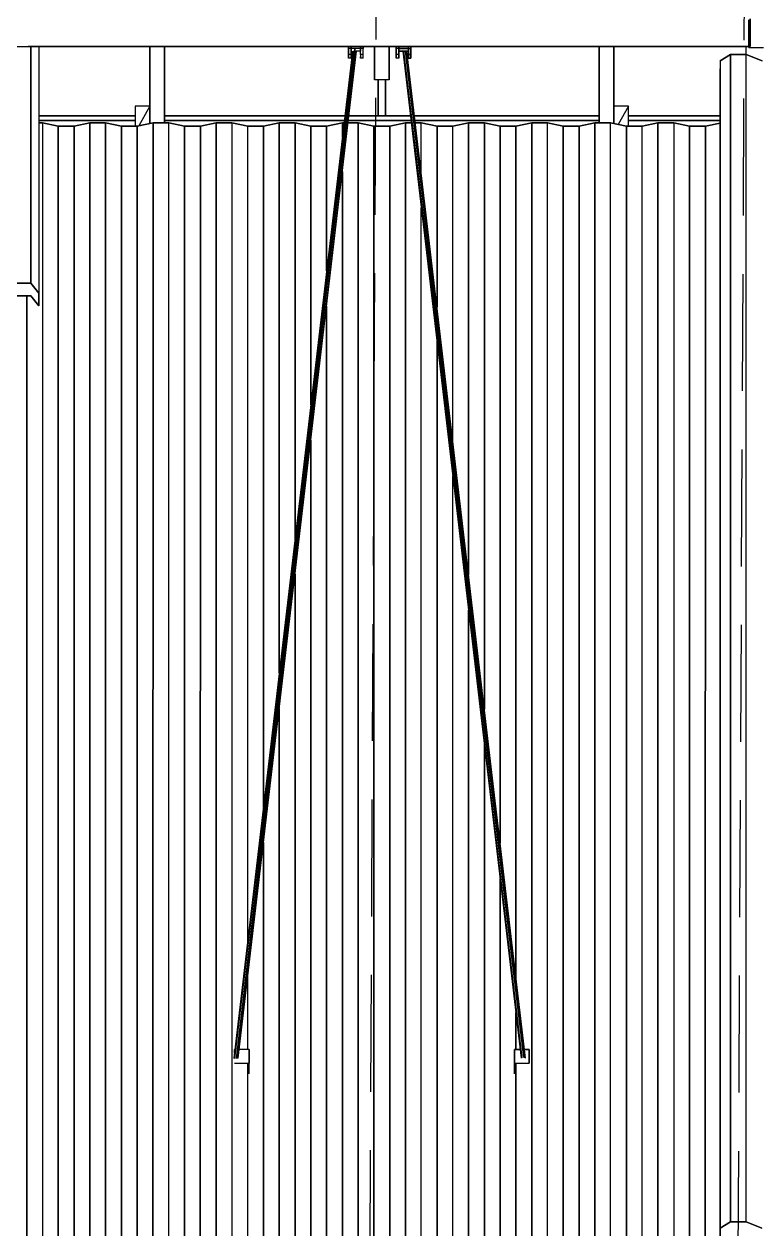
# Model space of a CAD drawing. Header units: millimetres. Extents: x -4997 to -4876, y -8737 to -8661.
# Drawn here: x -4934.07 to -4930.09, y -8707.89 to -8701.35 of the extents above; entities that cross this region are included whole.
import ezdxf

# ---------------------------------------------------------------- set-up
doc = ezdxf.new("R2010")
doc.units = ezdxf.units.MM
doc.header["$LTSCALE"] = 0.1
doc.linetypes.add('HIDDEN', pattern=[9.525, 6.35, -3.175])
for name, color, linetype in [('cobertura nova', 4, 'Continuous'), ('hachuras cobertura', 251, 'Continuous'), ('imagem', 7, 'Continuous'), ('layout cobertura', 251, 'Continuous')]:
    doc.layers.add(name, color=color, linetype=linetype)
picture_1 = doc.add_image_def('image1.jpg', size_in_pixel=(1920, 1080))

msp = doc.modelspace()

# ---------------------------------------------------------------- linework, layer by layer
at = {"layer": 'cobertura nova'}
for p, q in [((-4930.1328, -8701.4724), (-4930.1328, -8701.3224)), ((-4930.1262, -8701.3178), (-4930.1262, -8701.4678)), ((-4930.1262, -8701.4678), (-4930.1262, -8701.3178)), ((-4934.1262, -8701.4678), (-4934.0462, -8701.4678)), ((-4934.0462, -8701.4678), (-4930.2062, -8701.4679)), ((-4930.2062, -8701.4679), (-4934.0462, -8701.4678)), ((-4934.0462, -8701.4678), (-4930.2062, -8701.4678)), ((-4930.2062, -8701.4678), (-4934.0462, -8701.4678)), ((-4934.0327, -8701.4678), (-4934.0327, -8701.4678)), ((-4934.0327, -8701.4678), (-4934.0327, -8701.4678)), ((-4934.0327, -8701.4678), (-4934.0327, -8701.4678)), ((-4934.0327, -8701.4678), (-4934.0327, -8702.7531)), ((-4933.9892, -8701.4678), (-4932.3077, -8701.4678)), ((-4933.9892, -8701.4678), (-4932.3077, -8701.4678)), ((-4932.3077, -8701.4678), (-4933.9892, -8701.4678)), ((-4933.3862, -8701.4678), (-4933.9892, -8701.4678)), ((-4933.9892, -8701.4678), (-4933.9892, -8702.8069)), ((-4933.3862, -8701.8859), (-4933.3862, -8701.4678)), ((-4933.3862, -8701.4678), (-4933.3862, -8701.8434)), ((-4933.3862, -8701.4678), (-4933.3862, -8701.8859)), ((-4933.3062, -8701.4678), (-4933.3062, -8701.8822)), ((-4933.3062, -8701.8822), (-4933.3062, -8701.4678)), ((-4932.4799, -8701.4678), (-4933.3062, -8701.4678)), ((-4932.2857, -8701.4925), (-4932.9294, -8706.9609)), ((-4932.2819, -8701.4925), (-4932.9261, -8706.963)), ((-4932.2857, -8701.4925), (-4932.9261, -8706.963)), ((-4932.272, -8701.478), (-4932.9181, -8706.9638)), ((-4932.2818, -8701.4925), (-4932.9181, -8706.9638)), ((-4932.9102, -8706.963), (-4932.272, -8701.478)), ((-4932.266, -8701.4925), (-4932.9102, -8706.963)), ((-4932.9069, -8706.9609), (-4932.2632, -8701.4925)), ((-4932.9069, -8706.9609), (-4932.2659, -8701.4925)), ((-4932.3077, -8701.4779), (-4932.3077, -8701.4678)), ((-4932.3077, -8701.4678), (-4932.3077, -8701.4779)), ((-4932.3077, -8701.4678), (-4932.3077, -8701.4779)), ((-4932.3077, -8701.503), (-4932.3077, -8701.4678)), ((-4932.2932, -8701.4779), (-4932.3077, -8701.4779)), ((-4932.3077, -8701.5112), (-4932.3077, -8701.4779)), ((-4932.3077, -8701.4779), (-4932.3077, -8701.5112)), ((-4932.3077, -8701.5245), (-4932.3077, -8701.503)), ((-4932.2932, -8701.4678), (-4932.2932, -8701.4779)), ((-4932.2932, -8701.4779), (-4932.2932, -8701.4678)), ((-4932.2932, -8701.4779), (-4932.2932, -8701.5112)), ((-4932.2932, -8701.5112), (-4932.2932, -8701.4779)), ((-4932.2421, -8701.478), (-4932.2932, -8701.478)), ((-4932.2932, -8701.4925), (-4932.2932, -8701.503)), ((-4932.2932, -8701.503), (-4932.2932, -8701.5245)), ((-4932.2421, -8701.4925), (-4932.2736, -8701.4925)), ((-4932.2421, -8701.4779), (-4932.2421, -8701.4678)), ((-4932.2421, -8701.4678), (-4932.2421, -8701.4779)), ((-4932.2421, -8701.4678), (-4932.2421, -8701.4779)), ((-4932.2277, -8701.4779), (-4932.2421, -8701.4779)), ((-4932.2421, -8701.5112), (-4932.2421, -8701.4779)), ((-4932.2421, -8701.478), (-4932.2421, -8701.4925)), ((-4932.2277, -8701.4678), (-4932.2277, -8701.4779)), ((-4932.2277, -8701.4779), (-4932.2277, -8701.4678)), ((-4932.2277, -8701.4678), (-4932.0477, -8701.4678)), ((-4932.2277, -8701.4678), (-4932.0477, -8701.4678)), ((-4932.0477, -8701.4678), (-4932.2277, -8701.4678)), ((-4932.2277, -8701.5112), (-4932.2277, -8701.4779)), ((-4932.1662, -8701.6478), (-4932.1662, -8701.4678)), ((-4932.1662, -8701.6478), (-4932.1662, -8701.4678)), ((-4932.1662, -8701.4678), (-4932.1662, -8701.6478)), ((-4932.0862, -8701.4678), (-4932.0862, -8701.6478)), ((-4932.0862, -8701.4678), (-4932.0862, -8701.6478)), ((-4932.0862, -8701.6478), (-4932.0862, -8701.4678)), ((-4932.0477, -8701.4779), (-4932.0477, -8701.4678)), ((-4932.0477, -8701.4678), (-4932.0477, -8701.4779)), ((-4932.0477, -8701.503), (-4932.0477, -8701.4678)), ((-4932.0332, -8701.4779), (-4932.0477, -8701.4779)), ((-4932.0477, -8701.5112), (-4932.0477, -8701.4779)), ((-4932.0477, -8701.4779), (-4932.0477, -8701.5112)), ((-4932.0477, -8701.5245), (-4932.0477, -8701.503)), ((-4932.0332, -8701.4678), (-4932.0332, -8701.4779)), ((-4932.0332, -8701.4779), (-4932.0332, -8701.4678)), ((-4932.0332, -8701.5112), (-4932.0332, -8701.4779)), ((-4932.0332, -8701.4779), (-4932.0332, -8701.5112)), ((-4931.9821, -8701.478), (-4932.0332, -8701.478)), ((-4932.0332, -8701.478), (-4931.9821, -8701.478)), ((-4932.0332, -8701.4925), (-4932.0332, -8701.503)), ((-4932.0332, -8701.4925), (-4931.9821, -8701.4925)), ((-4931.9821, -8701.4925), (-4932.0332, -8701.4925)), ((-4932.0332, -8701.503), (-4932.0332, -8701.5245)), ((-4932.0138, -8701.478), (-4932.0138, -8701.478)), ((-4932.0138, -8701.478), (-4932.0138, -8701.478)), ((-4932.0121, -8701.4925), (-4931.3686, -8706.9609)), ((-4932.0121, -8701.4925), (-4931.3653, -8706.9589)), ((-4932.01, -8701.478), (-4932.01, -8701.478)), ((-4932.0099, -8701.478), (-4932.0099, -8701.478)), ((-4931.3653, -8706.9589), (-4932.0083, -8701.4925)), ((-4932.0082, -8701.4925), (-4931.3573, -8706.9581)), ((-4932.0018, -8701.478), (-4932.0018, -8701.478)), ((-4932.0018, -8701.478), (-4932.0018, -8701.478)), ((-4932.0001, -8701.4925), (-4931.3573, -8706.9581)), ((-4932, -8701.4925), (-4931.3494, -8706.9589)), ((-4931.3461, -8706.9609), (-4931.9924, -8701.4925)), ((-4931.3494, -8706.9589), (-4931.9924, -8701.4925)), ((-4931.3461, -8706.9609), (-4931.9896, -8701.4925)), ((-4931.9821, -8701.4779), (-4931.9821, -8701.4678)), ((-4931.9821, -8701.4678), (-4931.9821, -8701.4779)), ((-4931.9821, -8701.4678), (-4931.9821, -8701.4779)), ((-4931.9821, -8701.4779), (-4931.9677, -8701.4779)), ((-4931.9821, -8701.5112), (-4931.9821, -8701.4779)), ((-4931.9821, -8701.4779), (-4931.9821, -8701.5112)), ((-4931.9677, -8701.4678), (-4931.9677, -8701.503)), ((-4931.9677, -8701.4779), (-4931.9677, -8701.4678)), ((-4931.9677, -8701.4678), (-4931.9677, -8701.4779)), ((-4931.9677, -8701.4678), (-4930.2062, -8701.4678)), ((-4931.9677, -8701.4678), (-4930.2062, -8701.4679)), ((-4930.2062, -8701.4679), (-4931.9677, -8701.4678)), ((-4931.9677, -8701.5112), (-4931.9677, -8701.4779)), ((-4931.9677, -8701.4779), (-4931.9677, -8701.5112)), ((-4931.9677, -8701.503), (-4931.9677, -8701.5245)), ((-4930.9462, -8701.8822), (-4930.9462, -8701.4678)), ((-4930.9462, -8701.4678), (-4930.9462, -8701.8822)), ((-4930.8662, -8701.4678), (-4930.8662, -8701.8859)), ((-4930.8662, -8701.8859), (-4930.8662, -8701.4678)), ((-4930.1262, -8701.4678), (-4930.2062, -8701.4678)), ((-4930.2062, -8701.4679), (-4930.1328, -8701.4679)), ((-4930.1328, -8701.4679), (-4930.2062, -8701.4679)), ((-4930.2062, -8701.4679), (-4930.1262, -8701.4679)), ((-4930.1328, -8701.4679), (-4930.2062, -8701.4679)), ((-4930.1492, -8701.4678), (-4930.1492, -8701.5117)), ((-4930.1328, -8701.4724), (-4930.1328, -8701.4678)), ((-4930.1328, -8701.4724), (-4930.0528, -8701.4724)), ((-4932.2932, -8701.5112), (-4932.3077, -8701.5112)), ((-4932.3077, -8701.5313), (-4932.3077, -8701.5112)), ((-4932.3077, -8701.5112), (-4932.3077, -8701.5313)), ((-4932.3077, -8701.5245), (-4932.3077, -8701.5313)), ((-4932.3077, -8701.5313), (-4932.3077, -8701.5245)), ((-4932.2932, -8701.5313), (-4932.3077, -8701.5313)), ((-4932.2932, -8701.5112), (-4932.2932, -8701.5313)), ((-4932.2932, -8701.5313), (-4932.2932, -8701.5112)), ((-4932.2932, -8701.5245), (-4932.2932, -8701.5112)), ((-4932.2932, -8701.5313), (-4932.2932, -8701.5245)), ((-4932.2932, -8701.5245), (-4932.2932, -8701.5245)), ((-4932.2932, -8701.5245), (-4932.2932, -8701.5313)), ((-4932.2277, -8701.5112), (-4932.2421, -8701.5112)), ((-4932.2421, -8701.5112), (-4932.2421, -8701.5313)), ((-4932.2421, -8701.5313), (-4932.2421, -8701.5245)), ((-4932.2277, -8701.5313), (-4932.2421, -8701.5313)), ((-4932.2277, -8701.5313), (-4932.2277, -8701.5112)), ((-4932.0332, -8701.5112), (-4932.0477, -8701.5112)), ((-4932.0477, -8701.5313), (-4932.0477, -8701.5112)), ((-4932.0477, -8701.5112), (-4932.0477, -8701.5313)), ((-4932.0477, -8701.5245), (-4932.0477, -8701.5313)), ((-4932.0477, -8701.5313), (-4932.0477, -8701.5245)), ((-4932.0332, -8701.5313), (-4932.0477, -8701.5313)), ((-4932.0332, -8701.5313), (-4932.0332, -8701.5112)), ((-4932.0332, -8701.5112), (-4932.0332, -8701.5313)), ((-4932.0332, -8701.5245), (-4932.0332, -8701.5112)), ((-4932.0332, -8701.5245), (-4932.0332, -8701.5313)), ((-4932.0332, -8701.5245), (-4932.0332, -8701.5245)), ((-4932.0332, -8701.5313), (-4932.0332, -8701.5245)), ((-4931.9677, -8701.5112), (-4931.9821, -8701.5112)), ((-4931.9821, -8701.5112), (-4931.9821, -8701.5313)), ((-4931.9821, -8701.5112), (-4931.9677, -8701.5112)), ((-4931.9821, -8701.5313), (-4931.9821, -8701.5112)), ((-4931.9821, -8701.5313), (-4931.9821, -8701.5313)), ((-4931.9821, -8701.5313), (-4931.9677, -8701.5313)), ((-4931.9821, -8701.5313), (-4931.9821, -8701.5313)), ((-4931.9677, -8701.5313), (-4931.9821, -8701.5313)), ((-4931.9677, -8701.5313), (-4931.9677, -8701.5112)), ((-4931.9677, -8701.5112), (-4931.9677, -8701.5313)), ((-4931.9677, -8701.5245), (-4931.9677, -8701.5313)), ((-4930.288, -8701.5455), (-4930.2881, -8701.5889)), ((-4930.2327, -8701.5117), (-4930.288, -8701.5455)), ((-4930.288, -8701.5455), (-4930.2327, -8701.5117)), ((-4930.288, -8701.5455), (-4930.288, -8707.8839)), ((-4930.147, -8701.5117), (-4930.2327, -8701.5117)), ((-4930.2327, -8701.5117), (-4930.2327, -8701.5117)), ((-4930.2327, -8701.5117), (-4930.147, -8701.5117)), ((-4930.0612, -8701.5455), (-4930.147, -8701.5117)), ((-4930.147, -8701.5117), (-4930.0612, -8701.5455)), ((-4930.2881, -8701.5889), (-4930.2882, -8707.9273)), ((-4930.2882, -8707.927), (-4930.2881, -8701.5889)), ((-4932.0862, -8701.6478), (-4932.1662, -8701.6478)), ((-4932.146, -8701.8434), (-4932.1459, -8701.6478)), ((-4932.1459, -8701.6478), (-4932.146, -8701.8434)), ((-4932.1459, -8701.6478), (-4932.1459, -8701.8434)), ((-4932.1064, -8701.6478), (-4932.1064, -8701.8434)), ((-4932.1064, -8701.8434), (-4932.1064, -8701.6478)), ((-4933.4662, -8701.7921), (-4933.4662, -8701.9008)), ((-4933.3862, -8701.7921), (-4933.4662, -8701.7921)), ((-4933.3862, -8701.7921), (-4933.4468, -8701.8991)), ((-4933.3862, -8701.8859), (-4933.3862, -8701.7921)), ((-4930.7862, -8701.7922), (-4930.8662, -8701.7922)), ((-4930.8662, -8701.8859), (-4930.8662, -8701.7922)), ((-4930.7862, -8701.7922), (-4930.8423, -8701.8911)), ((-4930.7862, -8701.9008), (-4930.7862, -8701.7922)), ((-4933.9892, -8701.8434), (-4933.4662, -8701.8434)), ((-4933.4662, -8701.8434), (-4933.9892, -8701.8434)), ((-4933.9892, -8701.8448), (-4933.4662, -8701.8448)), ((-4933.4662, -8701.8448), (-4933.9892, -8701.8448)), ((-4933.4662, -8701.869), (-4933.9892, -8701.869)), ((-4933.9892, -8701.869), (-4933.4662, -8701.869)), ((-4933.969, -8701.8822), (-4933.9892, -8701.8822)), ((-4933.9892, -8701.8822), (-4933.969, -8701.8822)), ((-4933.8833, -8701.9008), (-4933.969, -8701.8822)), ((-4933.969, -8701.8822), (-4933.8833, -8701.9008)), ((-4933.7119, -8701.8822), (-4933.7976, -8701.9008)), ((-4933.7976, -8701.9008), (-4933.7119, -8701.8822)), ((-4933.6262, -8701.8822), (-4933.7119, -8701.8822)), ((-4933.7119, -8701.8822), (-4933.7119, -8701.8822)), ((-4933.7119, -8701.8822), (-4933.6262, -8701.8822)), ((-4933.5405, -8701.9008), (-4933.6262, -8701.8822)), ((-4933.6262, -8701.8822), (-4933.6262, -8701.8822)), ((-4933.6262, -8701.8822), (-4933.5405, -8701.9008)), ((-4933.369, -8701.8822), (-4933.4548, -8701.9008)), ((-4933.4548, -8701.9008), (-4933.369, -8701.8822)), ((-4933.3862, -8701.8434), (-4933.3862, -8701.8434)), ((-4933.3862, -8701.8434), (-4933.3862, -8701.8434)), ((-4933.3862, -8701.8448), (-4933.3862, -8701.8448)), ((-4933.3862, -8701.8448), (-4933.3862, -8701.8448)), ((-4933.3862, -8701.869), (-4933.3862, -8701.869)), ((-4933.3862, -8701.869), (-4933.3862, -8701.869)), ((-4933.2833, -8701.8822), (-4933.369, -8701.8822)), ((-4933.369, -8701.8822), (-4933.369, -8701.8822)), ((-4933.369, -8701.8822), (-4933.2833, -8701.8822)), ((-4933.3062, -8701.8434), (-4932.327, -8701.8434)), ((-4932.327, -8701.8434), (-4933.3062, -8701.8434)), ((-4933.3062, -8701.8448), (-4932.3272, -8701.8449)), ((-4932.3272, -8701.8449), (-4933.3062, -8701.8448)), ((-4932.33, -8701.869), (-4933.3062, -8701.869)), ((-4933.3062, -8701.869), (-4932.33, -8701.869)), ((-4933.1976, -8701.9008), (-4933.2833, -8701.8822)), ((-4933.2833, -8701.8822), (-4933.1976, -8701.9008)), ((-4933.0262, -8701.8822), (-4933.1119, -8701.9008)), ((-4933.1119, -8701.9008), (-4933.0262, -8701.8822)), ((-4932.9405, -8701.8822), (-4933.0262, -8701.8822)), ((-4933.0262, -8701.8822), (-4933.0262, -8701.8822)), ((-4933.0262, -8701.8822), (-4932.9405, -8701.8822)), ((-4932.8548, -8701.9008), (-4932.9405, -8701.8822)), ((-4932.9405, -8701.8822), (-4932.8548, -8701.9008)), ((-4932.6833, -8701.8822), (-4932.769, -8701.9008)), ((-4932.769, -8701.9008), (-4932.6833, -8701.8822)), ((-4932.5976, -8701.8822), (-4932.6833, -8701.8822)), ((-4932.6833, -8701.8822), (-4932.6833, -8701.8822)), ((-4932.6833, -8701.8822), (-4932.5976, -8701.8822)), ((-4932.5119, -8701.9008), (-4932.5976, -8701.8822)), ((-4932.5976, -8701.8822), (-4932.5976, -8701.8822)), ((-4932.5976, -8701.8822), (-4932.5119, -8701.9008)), ((-4932.3405, -8701.8822), (-4932.4262, -8701.9008)), ((-4932.4262, -8701.9008), (-4932.3405, -8701.8822)), ((-4932.3316, -8701.8822), (-4932.3405, -8701.8822)), ((-4932.3405, -8701.9578), (-4932.3405, -8701.8822)), ((-4932.3405, -8701.8822), (-4932.3405, -8701.8822)), ((-4932.3405, -8701.8822), (-4932.3316, -8701.8822)), ((-4932.2548, -8701.8822), (-4932.3091, -8701.8822)), ((-4932.3091, -8701.8822), (-4932.2548, -8701.8822)), ((-4931.9678, -8701.869), (-4932.3075, -8701.869)), ((-4932.3075, -8701.869), (-4931.9678, -8701.869)), ((-4932.3047, -8701.8449), (-4931.9707, -8701.8449)), ((-4931.9707, -8701.8449), (-4932.3047, -8701.8449)), ((-4932.3045, -8701.8434), (-4931.9708, -8701.8434)), ((-4931.9708, -8701.8434), (-4932.3045, -8701.8434)), ((-4932.169, -8701.9008), (-4932.2548, -8701.8822)), ((-4932.2548, -8701.8822), (-4932.2548, -8701.8822)), ((-4932.2548, -8701.8822), (-4932.169, -8701.9008)), ((-4931.9976, -8701.8822), (-4932.0833, -8701.9008)), ((-4932.0833, -8701.9008), (-4931.9976, -8701.8822)), ((-4931.9663, -8701.8822), (-4931.9976, -8701.8822)), ((-4931.9976, -8701.8822), (-4931.9976, -8701.8822)), ((-4931.9976, -8701.8822), (-4931.9663, -8701.8822)), ((-4931.9483, -8701.8434), (-4930.9462, -8701.8434)), ((-4930.9462, -8701.8434), (-4931.9483, -8701.8434)), ((-4931.9482, -8701.8449), (-4930.9462, -8701.8449)), ((-4930.9462, -8701.8449), (-4931.9482, -8701.8449)), ((-4930.9462, -8701.869), (-4931.9453, -8701.869)), ((-4931.9453, -8701.869), (-4930.9462, -8701.869)), ((-4931.9119, -8701.8822), (-4931.9438, -8701.8822)), ((-4931.9438, -8701.8822), (-4931.9119, -8701.8822)), ((-4931.8262, -8701.9008), (-4931.9119, -8701.8822)), ((-4931.9119, -8701.8822), (-4931.8262, -8701.9008)), ((-4931.6548, -8701.8822), (-4931.7405, -8701.9008)), ((-4931.7405, -8701.9008), (-4931.6548, -8701.8822)), ((-4931.569, -8701.8822), (-4931.6548, -8701.8822)), ((-4931.6548, -8701.8822), (-4931.6548, -8701.8822)), ((-4931.6548, -8701.8822), (-4931.569, -8701.8822)), ((-4931.4833, -8701.9008), (-4931.569, -8701.8822)), ((-4931.569, -8701.8822), (-4931.569, -8701.8822)), ((-4931.569, -8701.8822), (-4931.4833, -8701.9008)), ((-4931.3119, -8701.8822), (-4931.3976, -8701.9008)), ((-4931.3976, -8701.9008), (-4931.3119, -8701.8822)), ((-4931.2262, -8701.8822), (-4931.3119, -8701.8822)), ((-4931.3119, -8701.8822), (-4931.3119, -8701.8822)), ((-4931.3119, -8701.8822), (-4931.2262, -8701.8822)), ((-4931.1405, -8701.9008), (-4931.2262, -8701.8822)), ((-4931.2262, -8701.8822), (-4931.1405, -8701.9008)), ((-4930.969, -8701.8822), (-4931.0548, -8701.9008)), ((-4931.0548, -8701.9008), (-4930.969, -8701.8822)), ((-4930.8833, -8701.8822), (-4930.969, -8701.8822)), ((-4930.969, -8701.8822), (-4930.969, -8701.8822)), ((-4930.969, -8701.8822), (-4930.8833, -8701.8822)), ((-4930.7976, -8701.9008), (-4930.8833, -8701.8822)), ((-4930.8833, -8701.8822), (-4930.7976, -8701.9008)), ((-4930.7862, -8701.8434), (-4930.2881, -8701.8434)), ((-4930.2881, -8701.8434), (-4930.7862, -8701.8434)), ((-4930.7862, -8701.8449), (-4930.2881, -8701.8449)), ((-4930.2881, -8701.8449), (-4930.7862, -8701.8449)), ((-4930.2881, -8701.869), (-4930.7862, -8701.869)), ((-4930.7862, -8701.869), (-4930.2881, -8701.869)), ((-4930.6262, -8701.8822), (-4930.7119, -8701.9008)), ((-4930.7119, -8701.9008), (-4930.6262, -8701.8822)), ((-4930.5405, -8701.8822), (-4930.6262, -8701.8822)), ((-4930.6262, -8701.8822), (-4930.6262, -8701.8822)), ((-4930.6262, -8701.8822), (-4930.5405, -8701.8822)), ((-4930.4548, -8701.9008), (-4930.5405, -8701.8822)), ((-4930.5405, -8701.8822), (-4930.4548, -8701.9008)), ((-4930.369, -8701.9008), (-4930.2881, -8701.8832)), ((-4930.2881, -8701.8833), (-4930.369, -8701.9008)), ((-4933.7976, -8701.9008), (-4933.8833, -8701.9008)), ((-4933.8833, -8701.9008), (-4933.8833, -8701.9008)), ((-4933.8833, -8701.9008), (-4933.7976, -8701.9008)), ((-4933.7976, -8701.9008), (-4933.7976, -8701.9008)), ((-4933.4548, -8701.9008), (-4933.5405, -8701.9008)), ((-4933.5405, -8701.9008), (-4933.5405, -8701.9008)), ((-4933.5405, -8701.9008), (-4933.4548, -8701.9008)), ((-4933.4548, -8701.9008), (-4933.4548, -8701.9008)), ((-4933.1119, -8701.9008), (-4933.1976, -8701.9008)), ((-4933.1976, -8701.9008), (-4933.1976, -8701.9008)), ((-4933.1976, -8701.9008), (-4933.1119, -8701.9008)), ((-4933.1119, -8701.9008), (-4933.1119, -8701.9008)), ((-4932.769, -8701.9008), (-4932.8548, -8701.9008)), ((-4932.8548, -8701.9008), (-4932.769, -8701.9008)), ((-4932.769, -8701.9008), (-4932.769, -8701.9008)), ((-4932.4262, -8701.9008), (-4932.5119, -8701.9008)), ((-4932.5119, -8701.9008), (-4932.5119, -8701.9008)), ((-4932.5119, -8701.9008), (-4932.4262, -8701.9008)), ((-4932.4262, -8701.9008), (-4932.4262, -8701.9008)), ((-4932.0833, -8701.9008), (-4932.169, -8701.9008)), ((-4932.169, -8701.9008), (-4932.169, -8701.9008)), ((-4932.169, -8701.9008), (-4932.0833, -8701.9008)), ((-4932.0833, -8701.9008), (-4932.0833, -8701.9008)), ((-4931.7405, -8701.9008), (-4931.8262, -8701.9008)), ((-4931.8262, -8701.9008), (-4931.8262, -8701.9008)), ((-4931.8262, -8701.9008), (-4931.7405, -8701.9008)), ((-4931.3976, -8701.9008), (-4931.4833, -8701.9008)), ((-4931.4833, -8701.9008), (-4931.4833, -8701.9008)), ((-4931.4833, -8701.9008), (-4931.3976, -8701.9008)), ((-4931.3976, -8701.9008), (-4931.3976, -8701.9008)), ((-4931.0548, -8701.9008), (-4931.1405, -8701.9008)), ((-4931.1405, -8701.9008), (-4931.1405, -8701.9008)), ((-4931.1405, -8701.9008), (-4931.0548, -8701.9008)), ((-4931.0548, -8701.9008), (-4931.0548, -8701.9008)), ((-4930.7119, -8701.9008), (-4930.7976, -8701.9008)), ((-4930.7976, -8701.9008), (-4930.7976, -8701.9008)), ((-4930.7976, -8701.9008), (-4930.7119, -8701.9008)), ((-4930.369, -8701.9008), (-4930.4548, -8701.9008)), ((-4930.4548, -8701.9008), (-4930.4548, -8701.9008)), ((-4930.4548, -8701.9008), (-4930.369, -8701.9008)), ((-4930.369, -8701.9247), (-4930.369, -8701.9247)), ((-4934.1184, -8702.7531), (-4934.0327, -8702.7531)), ((-4934.0327, -8702.7531), (-4934.1184, -8702.7531)), ((-4934.0328, -8702.7531), (-4934.0328, -8702.7531)), ((-4934.0327, -8702.7531), (-4933.9892, -8702.8069)), ((-4933.9892, -8702.8069), (-4934.0327, -8702.7531)), ((-4933.9893, -8702.8068), (-4933.9893, -8702.8068)), ((-4933.9892, -8702.8069), (-4933.9893, -8702.8759)), ((-4933.9893, -8702.8759), (-4933.9892, -8702.8069)), ((-4934.0328, -8702.8221), (-4934.1185, -8702.8221)), ((-4934.1185, -8702.8221), (-4934.0328, -8702.8221)), ((-4933.9893, -8702.8759), (-4934.0328, -8702.8221)), ((-4934.0328, -8702.8221), (-4933.9893, -8702.8759)), ((-4932.8548, -8706.914), (-4932.8548, -8706.5184)), ((-4931.3977, -8706.914), (-4931.3977, -8706.7137)), ((-4931.3977, -8706.7137), (-4931.3977, -8706.914)), ((-4932.9238, -8706.914), (-4932.9262, -8706.914)), ((-4932.9262, -8706.914), (-4932.9262, -8706.9342)), ((-4932.9262, -8706.9342), (-4932.9262, -8706.914)), ((-4932.8462, -8706.914), (-4932.9014, -8706.914)), ((-4932.8462, -8706.9892), (-4932.8462, -8706.914)), ((-4932.8462, -8706.914), (-4932.8462, -8706.9892)), ((-4931.3741, -8706.914), (-4931.4062, -8706.914)), ((-4931.4062, -8706.9892), (-4931.4062, -8706.914)), ((-4931.4062, -8706.914), (-4931.3741, -8706.914)), ((-4931.4062, -8706.971), (-4931.4062, -8706.914)), ((-4931.4062, -8706.914), (-4931.4062, -8706.9892)), ((-4931.3262, -8706.914), (-4931.3516, -8706.914)), ((-4931.3516, -8706.914), (-4931.3262, -8706.914)), ((-4931.3262, -8706.9892), (-4931.3262, -8706.914)), ((-4931.3262, -8706.914), (-4931.3262, -8706.914)), ((-4931.3262, -8706.914), (-4931.3262, -8706.9892)), ((-4932.9262, -8706.9629), (-4932.9294, -8706.9609)), ((-4932.9262, -8706.9892), (-4932.8462, -8706.9892)), ((-4932.8462, -8707.0462), (-4932.8462, -8706.9892)), ((-4931.4062, -8707.0462), (-4931.4062, -8706.9892)), ((-4931.4062, -8706.9892), (-4931.3262, -8706.9892)), ((-4930.2327, -8707.8501), (-4930.288, -8707.8839)), ((-4930.288, -8707.8839), (-4930.2327, -8707.8501)), ((-4930.147, -8707.8501), (-4930.2327, -8707.8501)), ((-4930.2327, -8707.8501), (-4930.147, -8707.8501)), ((-4930.0613, -8707.8839), (-4930.147, -8707.8501)), ((-4930.147, -8707.8501), (-4930.0613, -8707.8839)), ((-4930.288, -8707.8839), (-4930.2882, -8707.9273)), ((-4930.2882, -8707.9273), (-4930.288, -8707.8839))]:
    msp.add_line(p, q, dxfattribs=at)
at = {"layer": 'hachuras cobertura'}
for p, q in [((-4934.0327, -8702.7531), (-4934.0327, -8701.4678)), ((-4930.2327, -8707.8501), (-4930.2327, -8701.5117)), ((-4930.2327, -8701.5117), (-4930.2327, -8707.8501)), ((-4930.147, -8707.8501), (-4930.147, -8701.5117)), ((-4933.969, -8701.8822), (-4933.9691, -8709.4765)), ((-4933.712, -8709.4765), (-4933.7119, -8701.8822)), ((-4933.7119, -8701.8822), (-4933.712, -8709.4765)), ((-4933.6262, -8709.4765), (-4933.6262, -8701.8822)), ((-4933.6262, -8701.8822), (-4933.6262, -8709.4765)), ((-4933.3691, -8709.4765), (-4933.369, -8701.8822)), ((-4933.369, -8701.8822), (-4933.3691, -8709.4765)), ((-4933.2834, -8709.4765), (-4933.2833, -8701.8822)), ((-4933.0262, -8709.4765), (-4933.0262, -8701.8822)), ((-4933.0262, -8701.8822), (-4933.0262, -8709.4765)), ((-4932.9405, -8701.8822), (-4932.9405, -8709.4765)), ((-4932.6834, -8704.8708), (-4932.6833, -8701.8822)), ((-4932.6833, -8701.8822), (-4932.6834, -8704.8708)), ((-4932.5976, -8704.1425), (-4932.5976, -8701.8822)), ((-4932.5976, -8701.8822), (-4932.5976, -8704.1425)), ((-4932.3405, -8701.8822), (-4932.3405, -8701.9578)), ((-4932.2548, -8709.4765), (-4932.2548, -8701.8822)), ((-4932.2548, -8701.8822), (-4932.2548, -8709.4765)), ((-4931.9977, -8709.4765), (-4931.9976, -8701.8822)), ((-4931.9976, -8701.8822), (-4931.9977, -8709.4765)), ((-4931.9119, -8702.153), (-4931.9119, -8701.8822)), ((-4931.6548, -8704.3379), (-4931.6548, -8701.8822)), ((-4931.6548, -8701.8822), (-4931.6548, -8704.3379)), ((-4931.5691, -8705.0661), (-4931.569, -8701.8822)), ((-4931.569, -8701.8822), (-4931.5691, -8705.0661)), ((-4931.312, -8709.4765), (-4931.3119, -8701.8822)), ((-4931.3119, -8701.8822), (-4931.312, -8709.4765)), ((-4931.2262, -8709.4765), (-4931.2262, -8701.8822)), ((-4930.9691, -8709.4765), (-4930.969, -8701.8822)), ((-4930.969, -8701.8822), (-4930.9691, -8709.4765)), ((-4930.8834, -8709.4765), (-4930.8833, -8701.8822)), ((-4930.6262, -8709.4765), (-4930.6262, -8701.8822)), ((-4930.6262, -8701.8822), (-4930.6262, -8709.4765)), ((-4930.5405, -8701.8822), (-4930.5405, -8709.4765)), ((-4933.8834, -8709.4951), (-4933.8833, -8701.9008)), ((-4933.8833, -8701.9008), (-4933.8834, -8709.4951)), ((-4933.7977, -8709.4951), (-4933.7976, -8701.9008)), ((-4933.7976, -8701.9008), (-4933.7977, -8709.4951)), ((-4933.5405, -8709.4951), (-4933.5405, -8701.9008)), ((-4933.5405, -8701.9008), (-4933.5405, -8709.4951)), ((-4933.4548, -8709.4951), (-4933.4548, -8701.9008)), ((-4933.4548, -8701.9008), (-4933.4548, -8709.4951)), ((-4933.1977, -8709.4951), (-4933.1976, -8701.9008)), ((-4933.1976, -8701.9008), (-4933.1977, -8709.4951)), ((-4933.112, -8709.4951), (-4933.1119, -8701.9008)), ((-4933.1119, -8701.9008), (-4933.112, -8709.4951)), ((-4932.8548, -8706.3273), (-4932.8548, -8701.9008)), ((-4932.7691, -8705.5991), (-4932.769, -8701.9008)), ((-4932.769, -8701.9008), (-4932.7691, -8705.5991)), ((-4932.5119, -8703.4143), (-4932.5119, -8701.9008)), ((-4932.5119, -8701.9008), (-4932.5119, -8703.4143)), ((-4932.4262, -8702.686), (-4932.4262, -8701.9008)), ((-4932.4262, -8701.9008), (-4932.4262, -8702.686)), ((-4932.1691, -8709.4951), (-4932.169, -8701.9008)), ((-4932.169, -8701.9008), (-4932.1691, -8709.4951)), ((-4932.0834, -8709.4951), (-4932.0833, -8701.9008)), ((-4932.0833, -8701.9008), (-4932.0834, -8709.4951)), ((-4931.8262, -8702.8813), (-4931.8262, -8701.9008)), ((-4931.8262, -8701.9008), (-4931.8262, -8702.8813)), ((-4931.7405, -8703.6096), (-4931.7405, -8701.9008)), ((-4931.4834, -8705.7944), (-4931.4833, -8701.9008)), ((-4931.4833, -8701.9008), (-4931.4834, -8705.7944)), ((-4931.3977, -8706.5227), (-4931.3976, -8701.9008)), ((-4931.3976, -8701.9008), (-4931.3977, -8706.5227)), ((-4931.1405, -8709.4951), (-4931.1405, -8701.9008)), ((-4931.1405, -8701.9008), (-4931.1405, -8709.4951)), ((-4931.0548, -8709.4951), (-4931.0548, -8701.9008)), ((-4931.0548, -8701.9008), (-4931.0548, -8709.4951)), ((-4930.7977, -8709.4951), (-4930.7976, -8701.9008)), ((-4930.7976, -8701.9008), (-4930.7977, -8709.4951)), ((-4930.712, -8709.4951), (-4930.7119, -8701.9008)), ((-4930.4548, -8701.9008), (-4930.4548, -8709.4951)), ((-4930.4548, -8709.4951), (-4930.4548, -8701.9008)), ((-4930.369, -8701.9008), (-4930.3691, -8709.4951)), ((-4930.3691, -8709.4951), (-4930.369, -8701.9008)), ((-4932.3405, -8709.4765), (-4932.3405, -8702.1488)), ((-4932.3405, -8702.1488), (-4932.3405, -8709.4765)), ((-4931.912, -8709.4765), (-4931.9119, -8702.3441)), ((-4934.0548, -8709.4765), (-4934.0548, -8702.8221)), ((-4934.0548, -8702.8221), (-4934.0548, -8709.4765)), ((-4932.4262, -8709.4951), (-4932.4262, -8702.8771)), ((-4932.4262, -8702.8771), (-4932.4262, -8709.4951)), ((-4931.8262, -8709.4951), (-4931.8262, -8703.0724)), ((-4931.8262, -8703.0724), (-4931.8262, -8709.4951)), ((-4932.512, -8709.4951), (-4932.5119, -8703.6054)), ((-4932.5119, -8703.6054), (-4932.512, -8709.4951)), ((-4931.7405, -8709.4951), (-4931.7405, -8703.8007)), ((-4932.5977, -8709.4765), (-4932.5976, -8704.3336)), ((-4932.5976, -8704.3336), (-4932.5977, -8709.4765)), ((-4931.6548, -8709.4765), (-4931.6548, -8704.5289)), ((-4931.6548, -8704.5289), (-4931.6548, -8709.4765)), ((-4932.6834, -8709.4765), (-4932.6834, -8705.0619)), ((-4932.6834, -8705.0619), (-4932.6834, -8709.4765)), ((-4931.5691, -8709.4765), (-4931.5691, -8705.2572)), ((-4931.5691, -8705.2572), (-4931.5691, -8709.4765)), ((-4932.7691, -8709.4951), (-4932.7691, -8705.7902)), ((-4932.7691, -8705.7902), (-4932.7691, -8709.4951)), ((-4931.4834, -8709.4951), (-4931.4834, -8705.9855)), ((-4931.4834, -8705.9855), (-4931.4834, -8709.4951)), ((-4932.8548, -8709.4951), (-4932.8548, -8706.9892)), ((-4931.3977, -8709.4951), (-4931.3977, -8706.9892)), ((-4931.3977, -8706.9892), (-4931.3977, -8709.4951))]:
    msp.add_line(p, q, dxfattribs=at)
at = {"layer": 'layout cobertura', "linetype": 'HIDDEN'}
for p, q in [((-4932.3312, -8736.6709), (-4932.0049, -8670.4108)), ((-4930.1952, -8709.0532), (-4930.1164, -8693.0534))]:
    msp.add_line(p, q, dxfattribs=at)

# ---------------------------------------------------------------- pictures from other files: only their frames are drawn
at = {"layer": 'imagem'}
image = msp.add_image(picture_1, insert=(-4995.0367, -8736.0525), size_in_units=(116.4021, 65.4762), dxfattribs=at)
image.dxf.flags = 7

doc.saveas('drawing.dxf')
